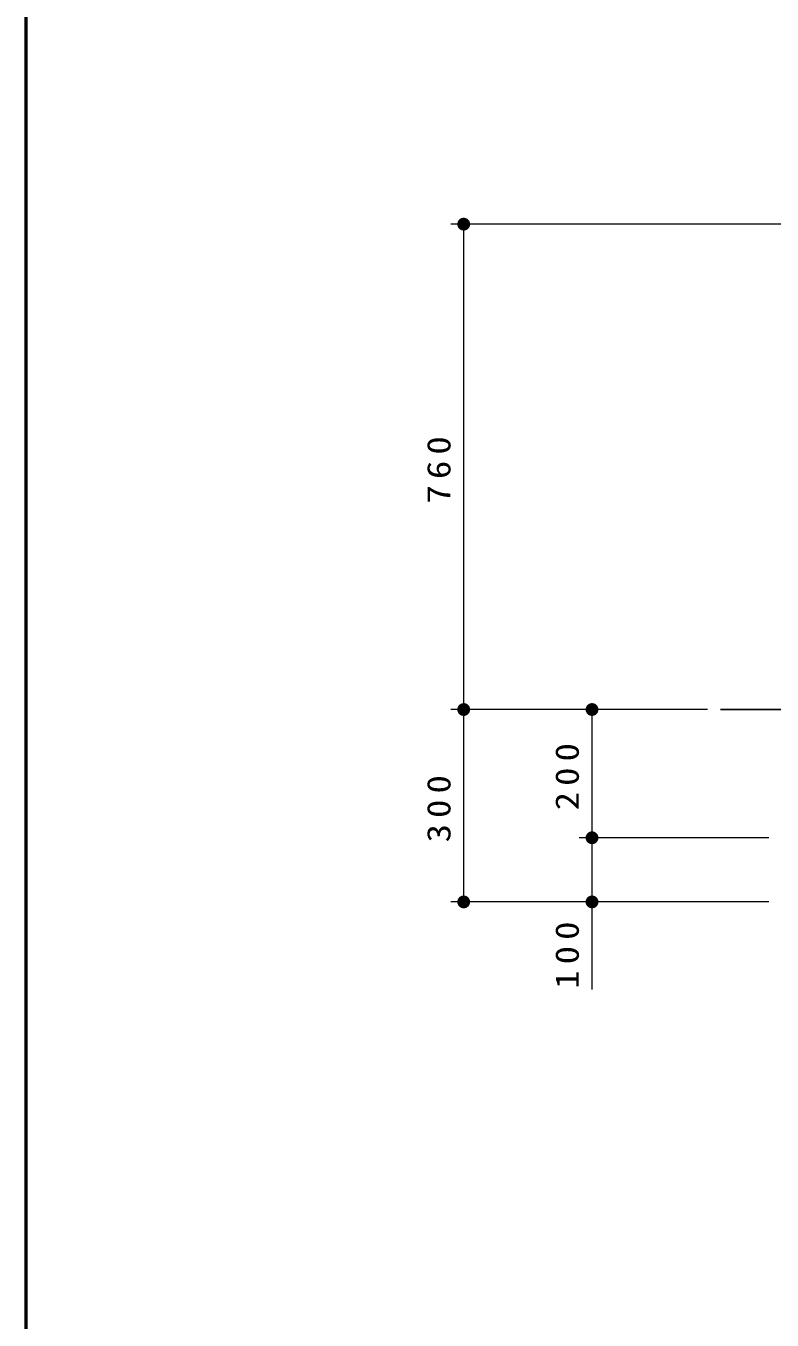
# Model space of a CAD drawing. Units: millimetres on the paper, scale 1:20. Extents: x -365 to 0, y -5 to 257.
# Drawn here: x -365 to -306.8, y 58.3 to 159.2 of the extents above; entities that cross this region are included whole.
import ezdxf

# ---------------------------------------------------------------- set-up
doc = ezdxf.new("R2010")
doc.units = ezdxf.units.MM
doc.layers.add('LY_1', color=7, linetype='Continuous', lineweight=25)
doc.layers.add('LY_3', color=7, linetype='Continuous', lineweight=13)
doc.styles.add('ＭＳ ゴシック', font='')
doc.styles.get('ＭＳ ゴシック').set_extended_font_data('MS Gothic')

# ---------------------------------------------------------------- blocks, each defined once
blk = doc.blocks.new('filled_dot')
at = {"color": 0, "linetype": 'Continuous', "lineweight": -2, "const_width": 1.25}
blk.add_lwpolyline([(-0.625, 0, 1), (0.625, 0, 1)], format="xyb", close=True, dxfattribs=at)

msp = doc.modelspace()

# ---------------------------------------------------------------- linework, layer by layer
at = {"layer": 'LY_1', "lineweight": 13}
for p, q in [((-305.596, 143.776), (-331.88, 143.776)), ((-330.88, 105.935), (-330.88, 143.776)), ((-311.88, 105.935), (-331.88, 105.935)), ((-330.88, 90.935), (-330.88, 105.935)), ((-320.88, 95.935), (-320.88, 105.935)), ((-307.096, 95.935), (-321.88, 95.935)), ((-320.88, 84.106), (-320.88, 95.935)), ((-307.096, 90.935), (-331.88, 90.935))]:
    msp.add_line(p, q, dxfattribs=at)
at = {"layer": 'LY_1'}
msp.add_line((-310.88, 105.935), (-303.596, 105.935), dxfattribs=at)
at = {"layer": 'LY_3', "lineweight": 50}
msp.add_line((-365, 257), (-365, 0), dxfattribs=at)

# ---------------------------------------------------------------- block references
at = {"layer": 'LY_1', "lineweight": 13, "xscale": 0.4, "yscale": 0.4}
for p, rotation in [((-330.88, 143.776), 270), ((-330.88, 105.935), 270), ((-320.88, 105.935), 270), ((-320.88, 95.935), 270), ((-330.88, 90.935), 90), ((-320.88, 90.935), 90)]:
    msp.add_blockref('filled_dot', p, dxfattribs=dict(at, rotation=rotation))

# ---------------------------------------------------------------- texts
at = {"layer": 'LY_1', "char_height": 1.833, "attachment_point": 8, "rotation": 90, "style": 'ＭＳ ゴシック'}
for s, insert in [('\\T1.33;\\W1.15;760', (-331.88, 124.855)), ('\\T1.33;\\W1.15;200', (-321.88, 100.935)), ('\\T1.33;\\W1.15;300', (-331.88, 98.435)), ('\\T1.33;\\W1.15;100', (-321.88, 87.023))]:
    msp.add_mtext(s, dxfattribs=dict(at, insert=insert))

doc.saveas('drawing.dxf')
